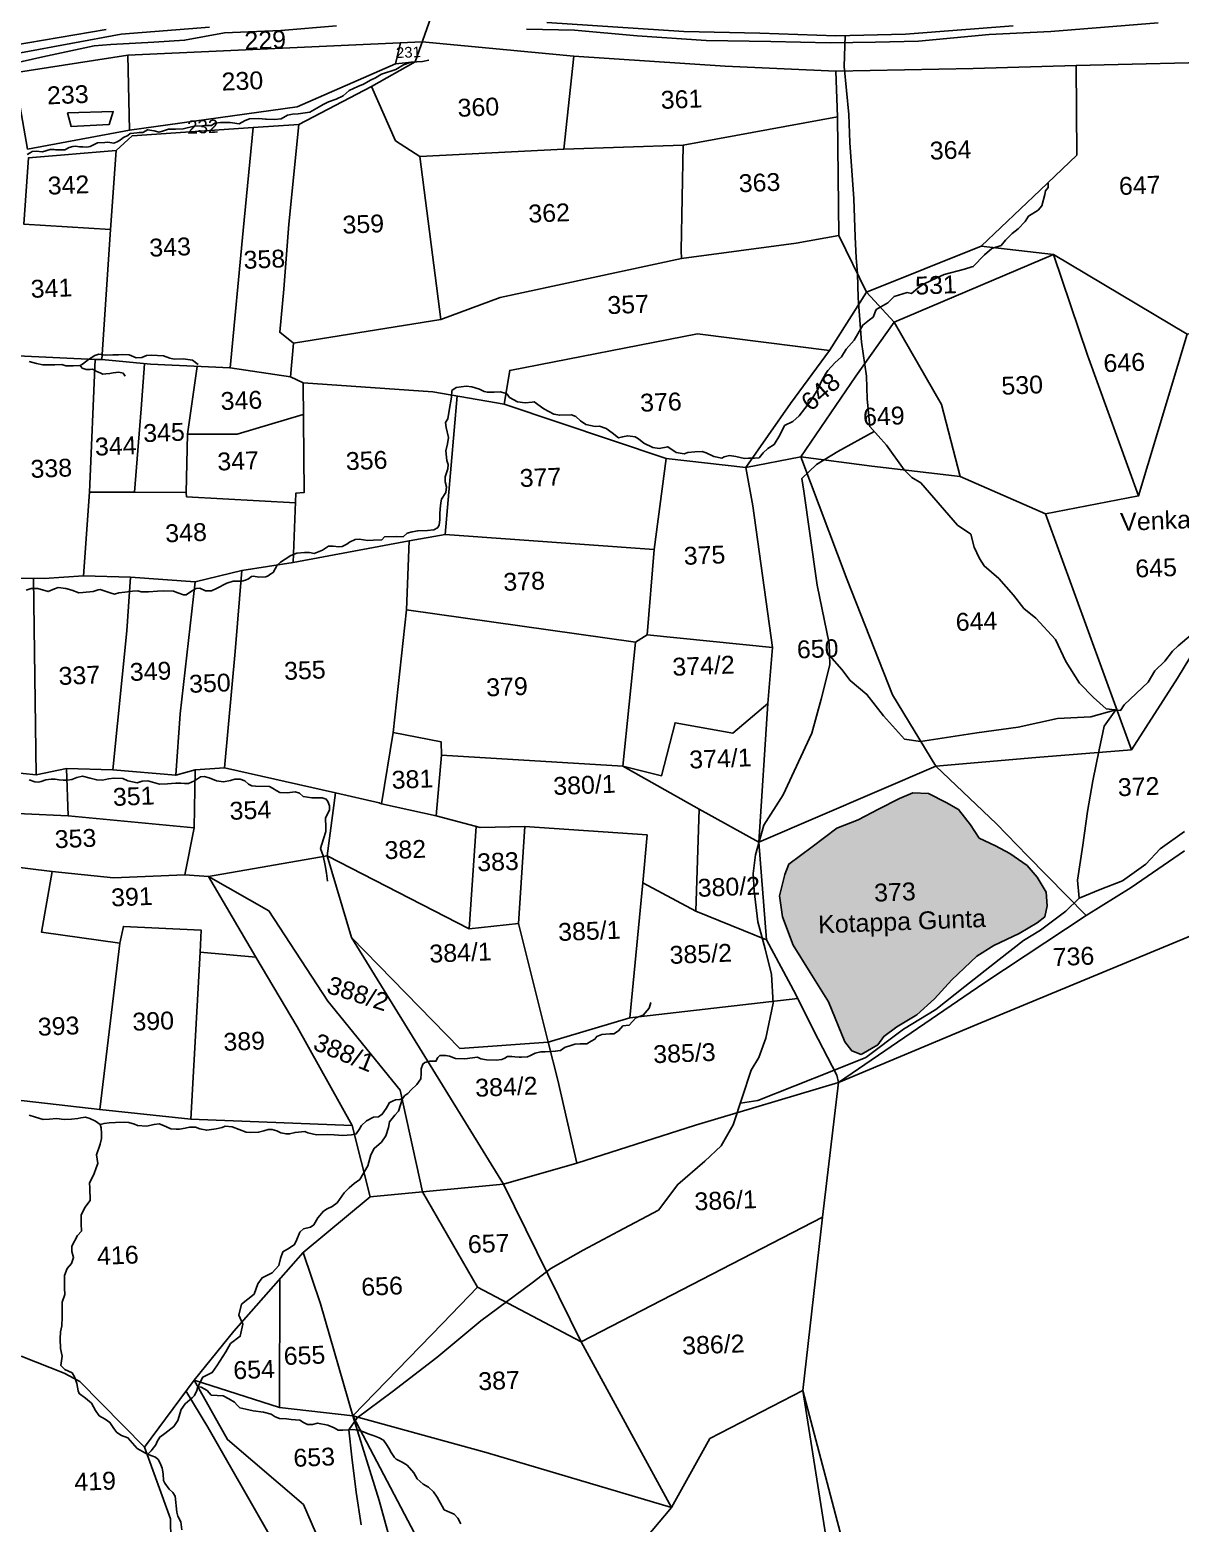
# Model space of a CAD drawing. Header units: inches. Extents: x 304037 to 460575, y 1453943 to 1639883.
# Drawn here: x 323787 to 324668, y 1602965 to 1604110 of the extents above; entities that cross this region are included whole.
import ezdxf

# ---------------------------------------------------------------- set-up
doc = ezdxf.new("R2010")
doc.units = ezdxf.units.IN
doc.header["$MEASUREMENT"] = 0
for name, color, linetype in [('NALA', 4, 'Continuous'), ('SURVEY_BND', 7, 'Continuous'), ('SURVEY_NO', 7, 'Continuous'), ('VILLAGE_AREA', 1, 'Continuous'), ('WATER_BODY', 4, 'Continuous')]:
    doc.layers.add(name, color=color, linetype=linetype)
doc.layers.add('ROAD', color=1, linetype='Continuous', lineweight=25)
doc.styles.get("Standard").update_dxf_attribs({"font": 'arial.ttf'})

# ---------------------------------------------------------------- blocks, each defined once
blk = doc.blocks.new('KULLURU')
at = {"layer": 'VILLAGE_AREA'}
h = blk.add_hatch(dxfattribs=at)
h.set_pattern_fill('ANSI31', color=256, scale=15, angle=90, style=0)
h.set_pattern_definition([(135, (-5095.4767, 1231.1166), (-1.3258252, -1.3258252), [])])
h.paths.add_polyline_path([(504.36, 386.54), (496.34, 385.6), (503.48, 343.19), (514.85, 348.5), (511, 363.86)])
h.paths.add_polyline_path([(527.46, 367.97), (513.34, 363.2), (516.88, 350.77), (521.84, 351.48), (530.39, 356.41)])
h.paths.add_polyline_path([(521.85, 389.13), (506.59, 386.8), (511.75, 365.56), (516.23, 366.3), (526.46, 370.11)])
h.paths.add_polyline_path([(554.85, 391.54), (542.7, 391.03), (544.29, 376.38), (556.55, 379.35)])
h.paths.add_polyline_path([(479.58, 348.02), (518.5, 348.02), (518.5, 354.76), (479.58, 354.76)], flags=9)
h.paths.add_polyline_path([(506.96, 365.58), (516.09, 365.58), (516.09, 370.7), (506.96, 370.7)], flags=24)
h.paths.add_polyline_path([(548.73, 377.96), (582.08, 377.96), (582.08, 383.21), (548.73, 383.21)], flags=9)
h.paths.add_polyline_path([(546.28, 382.03), (555.4, 382.03), (555.4, 387.13), (546.28, 387.13)], flags=24)
at = {"layer": 'WATER_BODY'}
h = blk.add_hatch(dxfattribs=at)
h.set_pattern_fill('DASH', color=256, scale=15, style=0)
h.set_pattern_definition([(0, (-5095.4767, 1231.1166), (1.875, 1.875), [1.875, -1.875])])
h.paths.add_polyline_path([(-467.47, 190.69), (-469.99, 193.89), (-473.11, 196.78), (-477.04, 198.04), (-482.94, 199.33), (-493.1, 200.4), (-503.76, 200.47), (-512.79, 200.85), (-518.96, 198.91), (-527.84, 195.79), (-533.61, 194.98), (-541.72, 193.96), (-548.24, 191.86), (-550.72, 189.22), (-551.48, 184.08), (-552.05, 179.63), (-552.2, 175.57), (-550.6, 171.3), (-547.71, 167.57), (-543.18, 164.26), (-539.54, 161.62), (-533.75, 158.8), (-528.23, 155.68), (-524.34, 153.63), (-523.63, 153.91), (-522.83, 155.05), (-522.48, 158.09), (-523.28, 161.55), (-522.56, 166.01), (-520.46, 167.22), (-513.36, 168.5), (-508.25, 169.57), (-496.67, 172.04), (-491.87, 172.95), (-486.13, 173.37), (-478.89, 172.15), (-472.11, 172), (-466.55, 172.72), (-464.19, 174.32), (-464.23, 179.03), (-465.6, 184.89)])
h.paths.add_polyline_path([(-29.76, 188.54), (-32.59, 191.33), (-34.42, 196.41), (-35.08, 205.17), (-35.59, 211.2), (-36.73, 218.18), (-39.15, 223.1), (-44.35, 227.78), (-51.82, 234.17), (-60.21, 238.21), (-66.12, 241.81), (-75.95, 248.83), (-80.3, 253.31), (-86.52, 257.84), (-93.12, 264.92), (-99.03, 273.18), (-101.21, 277.84), (-104.07, 287.65), (-105.55, 291.91), (-108.19, 293.89), (-114.42, 300.47), (-117.77, 305.57), (-124.46, 313.91), (-127.88, 316.71), (-136.17, 320.92), (-141.42, 323.14), (-146.09, 323.31), (-152.19, 324.53), (-160.78, 326.52), (-166.2, 328.61), (-174.65, 330.91), (-183.84, 332.34), (-189.61, 332.25), (-198.69, 331.13), (-210.46, 330.34), (-223.36, 326.87), (-234.85, 322.3), (-243.15, 317.08), (-249.24, 311.79), (-255.98, 304.85), (-262.07, 297.43), (-268.76, 290.22), (-275.92, 281.47), (-278.63, 275.07), (-283.32, 264.89), (-286.65, 260.87), (-292.75, 256.48), (-298.33, 253.74), (-303.97, 251.21), (-309.95, 248.46), (-311.93, 244.07), (-310.66, 239.94), (-308.39, 239), (-302.78, 237.91), (-297.02, 237.24), (-288.25, 236.3), (-283.98, 234.97), (-279.78, 234.42), (-274.88, 232.66), (-269.77, 229.04), (-268.79, 225.44), (-269.5, 220.75), (-269.58, 211.59), (-269.04, 204.77), (-268.09, 200.31), (-264.74, 194.07), (-260.38, 185.88), (-256.92, 177.58), (-254.74, 170.55), (-254.46, 166.62), (-254.57, 158.87), (-255.35, 149.08), (-257.31, 141.55), (-258.87, 136.23), (-258.87, 130.1), (-257.65, 125.25), (-253.45, 120.08), (-249.32, 117.07), (-246.02, 114.51), (-244.41, 112.5), (-243.4, 109.21), (-243.46, 101.95), (-244.8, 92.73), (-244.86, 87.82), (-244.63, 80.49), (-245.19, 74.47), (-247.48, 66.81), (-251.62, 57.92), (-257.03, 49.89), (-259.66, 44.13), (-264.41, 33.75), (-268.21, 29.05), (-269.49, 24.53), (-269.15, 20.55), (-268.09, 16.65), (-266.25, 12.8), (-264.3, 7.81), (-260.44, 1.56), (-258.55, -2.06), (-256.2, -7.66), (-254.19, -11), (-250.17, -14.63), (-239.6, -22.41), (-232.12, -28.09), (-228.44, -30.82), (-220, -38.54), (-210.62, -47.35), (-204.3, -52.33), (-197.72, -58.58), (-194.86, -60.93), (-189.73, -64.22), (-183.76, -66.79), (-180.41, -67.9), (-177.41, -67.61), (-172.65, -67.03), (-167.17, -65.82), (-162.81, -64.5), (-158.6, -62.71), (-152.67, -60.96), (-148.19, -60.13), (-144.16, -59.37), (-138.76, -57.26), (-137.11, -57.16), (-128.22, -58.74), (-125.04, -58.84), (-122.34, -58.39), (-117.38, -55.81), (-114.69, -53.16), (-112.93, -49.57), (-111.55, -45.53), (-109.97, -36.69), (-108.31, -31.32), (-105.62, -26.21), (-103.34, -23.86), (-99.27, -22.25), (-93.9, -21.28), (-92, -20.9), (-87.66, -19.35), (-81.98, -18.24), (-79.43, -17.24), (-75.36, -15.8), (-71.95, -15.42), (-66.95, -15.55), (-63.3, -15.11), (-57.28, -13.82), (-53.04, -12.09), (-50.01, -9.75), (-46.94, -5.41), (-46.6, -2.85), (-46.49, -1.02), (-47.53, 4.14), (-48.25, 7.69), (-49.46, 13.19), (-51.46, 17.11), (-55.33, 26.3), (-57.43, 39.55), (-58.36, 44.51), (-58.88, 50.34), (-60.19, 57.26), (-60.47, 62.73), (-60.81, 66.56), (-60.64, 69.24), (-60.09, 75.42), (-59.57, 78.39), (-59.71, 82.38), (-59.74, 89.18), (-59.78, 98.41), (-60.19, 100.78), (-60.81, 103.29), (-61.57, 107.15), (-61.95, 109.53), (-61.06, 112.18), (-60.19, 113.72), (-59.88, 114.75), (-57.71, 116.92), (-54.26, 118.85), (-52.2, 119.86), (-47, 121.2), (-38.97, 123.2), (-34.14, 124.27), (-32.31, 124.92), (-31.21, 126.06), (-30.28, 127.95), (-30.04, 130.73), (-29.97, 135.07), (-29.59, 138.37), (-28.75, 141.46), (-27.68, 143.21), (-24.17, 144.87), (-19.13, 146.04), (-13.86, 147.9), (-11.48, 150.05), (-10.34, 151.74), (-10, 155.9), (-10.14, 163.26), (-11.24, 168.49), (-14.45, 174.95), (-16.93, 178.57), (-20.97, 182.32), (-25.66, 185.65)])
h.paths.add_polyline_path([(406.31, 91.69), (404.44, 97.74), (401.02, 106.53), (398.77, 113.47), (397.59, 120.18), (396.63, 121.9), (391.28, 123.73), (385.11, 124.89), (375.49, 127.15), (369.69, 129.15), (363.35, 130.95), (360.36, 130.95), (357.4, 129.75), (351.72, 127.11), (346.05, 122.36), (339.28, 116.91), (330.44, 111.46), (321.61, 105.64), (315.94, 102.08), (312.63, 98.28), (309.24, 93.57), (305.11, 83.57), (302.15, 77.63), (299.19, 69.01), (297.74, 61.3), (297.74, 56.1), (298.98, 53.28), (301.83, 50.43), (303.66, 50.6), (305.64, 51.65), (308.66, 52.52), (311.21, 53.48), (314.23, 54.31), (317.19, 55.54), (319.35, 56.43), (321.08, 56.5), (323.06, 55.94), (325.15, 53.91), (326.42, 52.33), (327.34, 50.49), (328.43, 47.08), (330.28, 41.62), (332.23, 39.99), (335.1, 39.16), (336.54, 38.68), (337.7, 39.1), (340.08, 39.7), (344.42, 39.72), (350.54, 39.57), (356.82, 40.01), (359.76, 40.13), (364.12, 38.81), (369.68, 37.42), (371.98, 37.53), (375.7, 37.53), (380.56, 37.11), (385.77, 36.3), (388.57, 34.89), (389.54, 31.21), (390.31, 28.54), (392.25, 23.86), (394.73, 18.11), (396.11, 14.96), (396.79, 12.6), (397.56, 8.94), (397.62, 4.9), (396.94, 3.3), (395.7, -0.07), (392.66, -4.36), (391.79, -6.99), (390.14, -10.14), (388.99, -12.02), (386.96, -14.8), (385.43, -17.59), (384.19, -20.95), (384.19, -22.87), (384.36, -23.24), (384.83, -23.2), (386.03, -22.79), (387.46, -21.4), (389.75, -19.58), (393.24, -17.13), (395.55, -15.99), (398.24, -14.97), (401.34, -13.24), (403.38, -11.37), (405.67, -9.72), (406.93, -8.58), (409.5, -6.59), (412.67, -5.42), (415.09, -3.21), (418.05, -1.43), (421.32, -0.27), (422.77, 0.43), (424.82, 1.82), (426.99, 2.42), (429.76, 2.39), (431.73, 2.51), (432.37, 2.95), (433.41, 3.47), (433.87, 3.57), (442.5, 8.6), (442.14, 9.07), (442.35, 10.66), (441.89, 14.33), (441.32, 17.32), (439.7, 20.41), (436.14, 26.95), (431.7, 39.72), (429.09, 43.45), (427.12, 47.04), (424.47, 54.63), (422.53, 58.78), (420.73, 63.59), (419.64, 67.21), (414.77, 75.3), (413.72, 79.24), (410.93, 84.06)])
h.paths.add_polyline_path([(448.26, 299.15), (446.05, 300.58), (442.81, 302.39), (439.88, 302.62), (437.33, 301.62), (433.27, 299.81), (429.41, 297.92), (425.32, 296.53), (420.59, 293.23), (416.11, 290.15), (415.26, 288.22), (414.1, 284.24), (414.53, 280.29), (416.31, 274.93), (419.28, 269.68), (422.53, 264.05), (425.31, 256.42), (426.51, 254.68), (428.25, 253.91), (431.45, 255.63), (432.61, 257.14), (435.17, 258.82), (438.95, 260.94), (442.43, 263.84), (445.8, 267.28), (450.63, 271.52), (453.91, 273.38), (458.74, 275.46), (462.22, 277.35), (463.68, 278.39), (464.22, 280.44), (464.1, 282.98), (462.56, 285.87), (460.78, 288.14), (457.58, 290.5), (454.94, 292.06), (451.96, 293.64), (450.42, 296.18)])
h.paths.add_polyline_path([(-512.87, 184.28), (-502.33, 184.28), (-502.33, 189.53), (-512.87, 189.53)], flags=24)
h.paths.add_polyline_path([(-182.01, 116.33), (-138.32, 116.33), (-138.32, 121.47), (-182.01, 121.47)], flags=24)
h.paths.add_polyline_path([(-171.34, 124.1), (-164.69, 124.1), (-164.69, 129.22), (-171.34, 129.22)], flags=24)
h.paths.add_polyline_path([(356.36, 57.34), (387.65, 57.34), (387.65, 62.61), (356.36, 62.61)], flags=24)
h.paths.add_polyline_path([(367.53, 66.22), (376.65, 66.22), (376.65, 71.32), (367.53, 71.32)], flags=24)
h.paths.add_polyline_path([(420.03, 274.76), (452.31, 274.76), (452.31, 281.37), (420.03, 281.37)], flags=24)
h.paths.add_polyline_path([(431.01, 281.55), (440.13, 281.55), (440.13, 286.67), (431.01, 286.67)], flags=24)
at = {"layer": 'NALA'}
for points in [[(432.68, 445.09), (432.28, 439.33), (432.81, 430.29), (432.81, 425.05), (433.13, 414.44), (433.13, 407.3), (433.13, 403.37), (433.26, 400.42), (433.2, 395.81), (433.53, 387.5), (434.18, 381.08), (434.18, 376.83), (434.44, 371.59), (437.46, 367.99), (440.61, 363.21), (441.99, 361.77), (443.63, 360.65), (450.2, 352.5), (452.63, 350.67), (453.15, 348.24), (454.07, 346.08), (454.86, 344.64), (457.55, 342.15), (460.17, 338.94), (462.01, 336.39), (464.17, 334.49), (467.72, 330.31), (469.49, 326.12), (471.91, 321.93), (474.41, 319.17), (476.7, 316.95), (479.39, 316.55), (480.11, 317.54), (484.77, 321.66), (486.08, 323.69), (488.05, 325.46), (489.56, 327.3), (490.67, 328.21), (496.06, 332.49)], [(278.5, 428.79), (279.05, 429.06), (279.46, 429.28), (280.22, 429.36), (281.37, 429.17), (282.84, 429.55), (283.58, 429.51), (283.86, 429.47), (285.61, 429.39), (286.4, 429.79), (287.1, 429.96), (287.61, 429.96), (288.37, 429.81), (288.95, 429.81), (289.71, 429.69), (290.37, 429.81), (291.24, 430.2), (291.77, 430.45), (293.15, 430.45), (293.69, 430.47), (294.83, 430.26), (295.47, 430.49), (296.11, 430.85), (296.66, 431.24), (297.48, 431.62), (297.93, 431.98), (298.65, 432.02), (299.2, 432.06), (299.65, 432.06), (300.31, 432.04), (300.9, 432.38), (301.24, 432.53), (302.48, 432.26), (303.37, 432), (304.22, 432.23), (305.15, 432.47), (305.81, 432.47), (306.51, 432.47), (307.9, 432.43), (310.03, 432.89), (311.56, 432.89), (312.2, 432.89), (313.26, 432.89), (313.92, 433.26), (314.94, 433.34), (315.68, 433.34), (316.75, 433.28), (317.19, 433.21), (318.45, 432.98), (319.59, 433.57), (320.42, 433.83), (322.19, 433.85), (323.4, 433.66), (323.59, 433.66), (325.07, 433.51), (326.34, 433.59), (327.58, 434.25), (328.55, 434.42), (329.6, 434.42), (331.77, 434.68), (333.6, 435.59), (334.32, 436.02), (335.38, 436.48), (336.83, 436.87), (338.17, 437.46), (339.34, 438.45), (340.96, 439.13), (342.08, 439.51), (342.64, 439.79), (343.42, 440.19), (344.34, 440.63), (345.51, 441.23), (348.25, 442.04), (349.72, 442.85), (351.17, 443.27), (353.27, 443.34), (354.5, 443.53)], [(490.52, 293.4), (485.81, 290.28), (483.03, 287.51), (478.52, 284.6), (474.26, 283.12), (470.23, 281.67), (467.65, 279.28), (462.78, 275.9), (459.51, 274.11), (454.82, 270.71), (448.2, 265.92), (442.57, 261.82), (436.35, 258.35), (429.13, 253.34), (422.66, 251.02), (408.53, 246.07), (405.26, 245.7)], [(275.13, 347.06), (276.09, 347.36), (277.33, 347.31), (279.25, 346.66), (280.46, 347.15), (281.14, 347.38), (282.59, 347.08), (283.71, 346.73), (284.95, 346.19), (285.73, 346.24), (287.64, 346.33), (288.6, 346.64), (288.98, 346.66), (291.05, 345.91), (291.66, 345.72), (292.46, 345.93), (293.6, 346.02), (295.03, 346.12), (296.06, 346.12), (296.69, 345.93), (297.51, 345.91), (298.07, 345.91), (299.71, 345.91), (300.88, 345.93), (302.73, 345.84), (303.55, 345.46), (304.58, 345.07), (305.09, 345.04), (306.12, 345.7), (307.03, 346.14), (307.71, 346.21), (308.76, 345.65), (309.86, 345.58), (310.82, 346.02), (312.76, 346.93), (314.02, 347.27), (315.62, 347.17), (316.28, 347.35), (316.91, 347.61), (317.46, 347.98), (317.85, 348.03), (318.85, 347.8), (320.17, 347.85), (320.61, 348.03), (321.11, 348.35), (321.53, 348.61), (321.93, 349.24), (322.35, 349.95), (322.98, 350.45), (323.9, 351.02), (324.98, 351.68), (326.11, 352.07), (327.58, 352.13), (328.5, 352.1), (329.38, 351.85), (330.99, 352.45), (332.14, 353.11), (333.01, 353.11), (334.04, 352.95), (334.69, 352.97), (335.59, 353.39), (336.06, 353.74), (337.14, 354.18), (337.9, 354.21), (339.55, 353.92), (340.61, 353.92), (342.18, 353.95), (342.71, 354.47), (344.9, 354.45), (346.16, 354.35), (346.98, 354.98), (347.9, 355.21), (348.97, 355.37), (350.81, 355.37), (352, 355.4), (352.71, 355.77), (353.02, 356.26), (353.18, 357.31), (353.23, 358.36), (353.31, 359.34), (353.47, 360.41), (353.62, 361.12), (354.52, 362.34), (354.68, 363.39), (354.47, 364.31), (354.47, 365.25), (355.02, 366.75), (355.15, 367.56), (354.94, 368.32), (354.81, 370.16), (355.15, 371.44), (355.39, 372.62), (355.05, 374.54), (354.97, 375.46), (355.39, 376.16), (355.73, 377.72), (356.26, 380.19), (356.36, 381.4), (357.18, 381.95), (359.09, 382.11), (360.17, 381.98), (361.59, 381.48), (362.43, 380.98), (363.04, 380.82), (364.32, 380.82), (365.45, 380.8), (366.35, 380.53), (366.74, 380.35), (367.14, 379.69), (368.61, 378.83), (370.05, 378.59), (371.37, 378.67), (371.71, 378.67), (373.51, 377.3), (375.32, 376.23), (376.43, 375.99), (378.61, 375.96), (379.4, 375.65), (380.24, 374.78), (381.26, 374.05), (382.97, 373.65), (383.79, 373.65), (385.05, 373.16), (386.14, 372.28), (387.27, 371.33), (388.03, 371.46), (389.01, 371.65), (390.37, 371.41), (391, 370.99), (391.95, 370.12), (393.63, 369.26), (394.81, 369.05), (396.44, 369.28), (398, 368.17), (399.45, 367.86), (400.13, 368.1), (401.45, 368.15), (402.84, 368.15), (403.6, 367.89), (404.99, 367.15), (406.52, 366.76), (406.96, 366.99), (407.94, 367.18), (409.12, 366.94), (410.72, 366.55), (411.46, 366.55), (412.59, 366.52), (413.46, 366.57), (414.27, 367.47), (415.19, 368.25), (416.43, 368.94), (417.56, 370.65), (418.48, 372.41), (420.06, 373.14), (421.27, 374.11), (423.53, 376.8), (425.08, 379.03), (425.66, 380.34), (426.63, 381.89), (427.02, 382.44), (428.34, 383.8), (429.68, 384.9), (430.6, 386.29), (432.18, 387.94), (433.89, 390.69), (435.16, 391.61), (435.89, 392.11), (436.52, 393.5), (438.73, 394.68), (440, 395.79), (442.42, 396.45), (443.23, 396.27), (444.47, 397.18), (445.41, 397.84), (447.18, 398.63), (449.54, 399.6), (453.35, 400.44), (454.77, 400.83), (455.03, 400.86), (457.2, 403), (458.62, 404.08), (460.38, 404.6), (461.24, 405.55), (462.53, 406.75), (463.74, 407.59), (465.06, 408.93), (465.74, 409.93), (467.59, 410.94), (468.32, 411.75), (468.98, 413.83), (469.14, 414.51), (469.64, 415.14), (469.69, 415.96)], [(329.48, 290.34), (329.34, 291.83), (329.16, 293.29), (328.84, 295.08), (328.43, 296.51), (329.04, 298.29), (329.5, 299.64), (329.54, 300.41), (329.54, 302.21), (330.02, 302.99), (330.35, 303.7), (330.41, 304.41), (330.15, 305.25), (329.84, 305.7), (329.1, 306), (328.31, 306.04), (327.18, 306.04), (325.57, 306.4), (324.85, 307.01), (324.08, 307.31), (322.58, 307.16), (321.21, 307.32), (320.64, 307.6), (319.88, 308.15), (319.29, 308.47), (316.65, 308.67), (316.01, 308.73), (315.36, 309.11), (314.7, 309.76), (313.83, 310.08), (312.87, 310.1), (312.02, 309.92), (310.69, 309.72), (309.38, 309.96), (308.05, 310.57), (307.12, 310.83), (306.46, 310.83), (305.29, 310.11), (304.16, 309.63), (303.37, 309.67), (302.71, 309.79), (301.78, 309.79), (300.95, 309.79), (300.23, 309.75), (298.72, 309.75), (297.43, 310.17), (296.52, 310.44), (295.45, 310.42), (294.55, 310.15), (292.77, 310.56), (291.87, 311.04), (290.23, 311.22), (289.17, 311.08), (288.04, 310.88), (286.97, 310.98), (285.74, 311.34), (284.33, 311.77), (283.25, 311.56), (282.27, 311.27), (281.48, 311.17), (280.64, 311.17), (279.89, 311.25), (279.2, 311.43), (278.4, 311.47), (277.45, 311.35), (276.55, 311.09), (276.02, 310.97), (275.32, 311.11), (274.29, 311.47)], [(309, 388.13), (307.96, 389.03), (306.27, 389.32), (304.57, 389.32), (303.72, 389.56), (302.59, 390.05), (300.33, 390.22), (299.38, 390.2), (298.5, 389.9), (297.41, 389.86), (296.12, 390.47), (294.95, 390.56), (294.12, 390.56), (293.09, 390.56), (291.71, 390.56), (290.49, 390.81), (289.68, 390.59), (288.46, 389.88), (287.34, 389.05), (286.88, 388.81), (285.56, 388.81), (284.17, 388.86), (283.44, 389.15), (282.13, 389.15), (281.2, 389.15), (279.91, 389.22), (278.71, 389.52), (277.35, 389.95)], [(295.25, 386.48), (294.9, 387.05), (294.07, 387.27), (293.57, 387.27), (293.03, 387.2), (292.37, 387.08), (291.64, 387.06), (291.08, 387.06), (290.58, 387.32), (290.08, 387.52), (289.2, 388.04), (288.72, 388), (287.99, 388), (287.26, 388.3), (286.88, 388.81)], [(331.12, 169.37), (330.38, 175.52), (329.81, 182.11), (329.45, 187.28), (331.12, 189.48), (337.88, 194.11), (346.52, 200.17), (355.02, 206.77), (364.91, 213.5), (368.53, 216.03), (374.72, 219.26), (381.38, 222.5), (389.12, 226.23), (392.92, 230.9), (398.15, 235.06), (401.32, 237.84), (403.76, 241.64), (407.5, 251.75), (409.03, 254.07), (410.53, 257.69), (412.14, 264.2), (412.03, 269.56), (411.06, 274.46), (409.82, 279.52), (409.36, 285.37), (409.36, 288.66), (409.9, 292.12), (411.66, 297.62), (415.56, 303.2), (421.37, 314.53), (423.34, 320.83), (425.23, 327.24), (425.23, 331.23), (423.41, 342.28), (422.43, 351.99), (421.59, 359.96), (421.31, 362.34), (424.18, 364.86), (428.31, 367.17), (435.25, 370.63)], [(478.5, 316.68), (473.79, 315.58), (467.54, 315.49), (460.06, 314.17), (452.31, 313.38), (441.66, 312.15), (438.67, 312.76), (434.89, 317.25), (431.95, 321.41), (428.95, 324.13), (427.46, 326.24), (425.23, 328.97)], [(470.23, 281.67), (470.08, 285.03), (471.32, 291.54), (472.46, 297.86), (473.7, 303.56), (475.08, 309.31), (476.22, 313.73), (478.5, 316.68)], [(389.2, 265.23), (388.86, 264.14), (387.67, 262.91), (386.31, 262.44), (385, 261.13), (383.81, 261.04), (382.91, 260.15), (382.02, 259.6), (381.26, 259.6), (380.53, 259.6), (379.81, 259.56), (378.83, 259.22), (378.41, 258.75), (377.73, 258.41), (376.88, 257.94), (376.33, 257.94), (375.65, 257.94), (374.67, 257.94), (373.52, 257.64), (372.8, 257.43), (371.95, 256.88), (370.93, 256.75), (370.04, 256.75), (369.06, 256.75), (368.21, 256.75), (367.15, 256.54), (366.27, 256.15), (365.66, 255.89), (364.57, 255.89), (364.12, 255.89), (363.33, 256), (362.76, 256.11), (361.93, 256.15), (361.44, 255.85), (360.84, 255.62), (359.82, 255.51), (357.98, 255.62), (356.92, 255.89), (356.32, 256.19), (353.95, 256), (352.21, 256.15), (351.08, 256.6), (350.33, 256.79), (349.28, 256.79), (348.86, 256.45), (348.49, 255.74), (347.32, 255.81), (346.41, 255.62), (346, 255.32), (345.66, 254.42), (345.62, 253.59), (345.51, 252.57), (344.76, 251.56), (343.63, 250.59), (343.02, 249.93), (342.4, 249.53), (341.97, 249), (341.43, 248.83), (340.66, 248.81), (340.09, 248.6), (339.43, 248.32), (339.34, 248.11), (338.84, 247.27), (338.04, 246.21), (337.33, 245.76), (336.38, 245.71), (335.06, 245.08), (334.04, 244.28), (333.63, 243.54), (333.03, 242.72), (332.11, 242.59), (330.47, 242.53), (328.85, 242.69), (327.6, 242.78), (325.58, 242.84), (323.94, 243.26), (323.39, 243.54), (321.56, 243.45), (320.54, 243.21), (319.87, 243.21), (318.91, 243.49), (318.16, 243.84), (317.29, 244.12), (316.56, 244.15), (315.74, 243.96), (314.73, 243.73), (313.19, 243.73), (312.37, 243.83), (309.84, 244.92), (308.5, 245.09), (307.94, 244.89), (306.82, 244.71), (305.02, 244.48), (303.75, 244.78), (302.96, 245.12), (302.55, 245.19), (301.84, 245.19), (300.99, 245.06), (299.92, 244.92), (299.32, 244.89), (298.32, 245.02), (296.96, 245.69), (296.13, 246.02), (295.2, 245.97), (293.79, 245.72), (292.07, 245.91), (291.53, 246.18), (290.5, 246.54), (289.63, 246.59), (287.96, 246.59), (286.77, 246.59), (285.84, 246.53), (285.07, 246.33)], [(297.44, 169.72), (297.34, 171.26), (296.77, 172.31), (296.6, 173.1), (296.41, 176.09), (296.03, 176.8), (295.36, 177.43), (294.6, 178.59), (294.39, 179.13), (294.37, 180.4), (294.21, 181.43), (293.88, 182.38), (293.5, 183.13), (293.01, 183.55), (292.38, 183.82), (291.87, 184.01), (291.17, 184.36), (289.67, 185.31), (288.85, 186.34), (288.01, 187.36), (286.8, 187.87), (285.95, 188.48), (285.44, 189.23), (284.74, 190.41), (283.87, 191.04), (282.78, 191.71), (282.11, 192.76), (281.45, 194.12), (280.36, 195.12), (279.21, 196.03), (279, 196.57), (278.85, 197.95), (278.45, 199.19), (278, 200), (276.7, 200.67), (275.94, 201.45), (276.28, 203.15), (276.03, 204.6), (276.03, 206.47), (276.15, 207.74), (276.46, 208.86), (276.58, 210.52), (276.64, 213.3), (277.24, 214.73), (277.24, 215.94), (277.27, 218.27), (277.82, 219.56), (278.69, 220.47), (279.15, 221.62), (278.88, 222.72), (278.88, 223.74), (280.02, 225.68), (280.78, 226.46), (280.78, 227.85), (280.84, 229.51), (281.63, 230.91), (282.65, 232.18), (282.68, 234.45), (282.68, 235.5), (283.53, 237.02), (284.05, 238.26), (284.38, 239.04), (284.17, 240.7), (284.95, 242.65), (285.26, 243.71), (285.26, 244.64), (285.26, 245.73), (285.07, 246.33), (284.23, 247), (283.2, 247.54), (282.42, 247.81), (281.51, 247.72), (280.96, 247.66), (279.76, 247.54), (278.4, 247.54), (276.93, 247.82), (275.66, 247.73), (274.45, 247.67), (273.03, 248.18), (271.85, 248.63)], [(301.51, 196.42), (302.49, 198.24), (304.3, 198.99), (305.22, 200.25), (307.01, 202.78), (307.93, 204.3), (309.8, 205.61), (310.37, 207.83), (309.68, 209.58), (310.29, 211.59), (312.73, 213.41), (313.51, 215.34), (314.32, 216.43), (316.24, 217.29), (317.57, 218.62), (317.89, 219.89), (318.43, 221.12), (319.61, 221.76), (320.65, 222.42), (321.11, 223.34), (321.74, 224.69), (322.46, 225.29), (323.79, 225.53), (324.42, 225.99), (325.23, 227.26), (326.29, 228.44), (327.01, 228.87), (327.96, 229.3), (328.94, 229.93), (330.36, 231.76), (331.31, 232.65), (332.26, 233.45), (333.38, 234.14), (334.96, 236.61), (335.6, 238.7), (336.26, 239.87), (337.67, 241), (338.53, 242.14), (339.11, 243.7), (339.37, 244.76), (340.4, 245.94), (341.09, 246.66), (341.97, 249)], [(349.76, 168.84), (349.23, 169.92), (348.63, 170.66), (347.34, 171.28), (346.79, 171.6), (346.4, 172.27), (345.55, 174.01), (344.89, 175.04), (343.97, 175.92), (343.02, 176.51), (341.93, 177.59), (341.34, 178.76), (340.12, 180.25), (339.22, 180.85), (338.12, 181.45), (337.8, 181.72), (337.24, 182.71), (336.85, 183.54), (336.44, 184.25), (335.89, 185.05), (335.11, 185.53), (334.16, 185.95), (333.06, 186.36), (332.19, 186.77), (331.22, 187.14), (330.17, 187.28), (329.45, 187.28), (328.37, 187.28), (327.5, 187.3), (326.74, 187.78), (325.59, 188.29), (323.65, 188.72), (322.73, 188.56), (321.74, 188.6), (321.05, 188.99), (320.36, 189.43), (318.75, 189.64), (317.86, 189.8), (316.55, 189.91), (315.79, 190.26), (315.03, 190.78), (313.58, 191.22), (311.65, 191.54), (310.29, 191.91), (309.19, 192.21), (308.69, 192.71), (308.25, 193.29), (307.19, 193.95), (306.16, 194.55), (303.93, 194.78), (303.18, 195.71), (302.08, 196.35), (301.51, 196.42), (301.28, 195.73), (300.82, 194.83), (300.33, 194.4), (298.98, 193.36), (298.17, 192.29), (297.5, 190.25), (296.68, 189.2), (294.95, 187.91), (293.99, 187.29), (293.48, 186.49), (293.2, 185.88), (292.49, 185.01), (292.24, 184.76), (291.6, 184.15)]]:
    blk.add_lwpolyline(points, dxfattribs=at)
at = {"layer": 'ROAD'}
for points in [[(96.38, 417.83), (117.12, 422.26), (139.21, 424.49), (158.06, 426.09), (167.04, 426.97), (188.34, 431.86), (200.84, 434.6), (212.48, 437.07), (223.74, 439.44), (237.93, 441.97), (253.99, 444.16), (267.3, 446.87), (277.98, 447.89), (296.96, 450.65), (313.58, 451.33)], [(376.88, 449.73), (402.48, 447.02), (416.7, 446.19), (430.96, 445.13), (444.01, 444.93), (464.23, 445.71)], [(491.44, 445.23), (471.31, 444.38), (459.72, 444.25), (446.41, 443.5), (438.36, 443.67), (429.85, 443.84), (418.71, 444.55), (406.6, 445.19), (393.71, 446.55), (382.01, 448.07), (373, 448.65)], [(337.39, 450.64), (326.93, 450.16), (316.38, 450.16), (308.84, 449.05), (303.08, 448.91), (295, 448.81), (291.83, 448.64), (282.17, 446.98), (275.74, 445.77)]]:
    blk.add_lwpolyline(points, dxfattribs=at)
at = {"layer": 'SURVEY_BND'}
for points in [[(294.19, 451.62), (273.45, 448.94), (245.03, 445.24), (250.85, 460.78), (261.94, 469.2), (274.67, 479.04), (290.08, 490.59), (292.64, 492.06), (296.05, 491.74)], [(379.15, 425.86), (352.09, 425.54), (347.61, 428.66), (343.53, 439.04), (351.88, 443.3), (356.34, 454.5)], [(297.85, 432.58), (278.6, 429.79), (276.63, 444.21), (298.06, 446.64)], [(353.37, 447.04), (298.06, 446.64), (297.85, 432.58), (329.43, 435.76), (348.22, 443.1), (349.27, 447.01)], [(353.37, 447.04), (381.7, 443.25)], [(348.22, 443.1), (351.88, 443.3)], [(430.68, 438.52), (409.95, 440.27), (381.7, 443.25), (379.15, 425.86), (401.5, 425.76), (430.68, 429.9)], [(343.53, 439.04), (329.62, 432.41), (327.06, 413.79), (325.6, 401.66), (324.55, 393.61), (327.02, 391.43)], [(434.83, 396.83), (430.07, 407.64), (430.68, 429.9), (430.68, 438.52), (456.44, 437.98), (475.76, 437.79)], [(509.37, 389.31), (494.63, 386.6), (470.12, 402.53), (456.67, 404.61), (468.12, 414.68), (475.25, 420.99), (475.76, 437.79), (507.34, 437.32), (515.74, 437.07)], [(321.04, 432.16), (298.29, 431.54), (295.18, 428.89), (293.54, 414.09), (291.01, 389.76), (300.1, 388.54), (314.97, 387.26)], [(326.22, 385.15), (314.97, 387.26), (318.45, 412.95), (321.04, 432.16), (329.62, 432.41)], [(295.18, 428.89), (278.69, 428.14), (277.33, 415.76), (293.54, 414.09)], [(352.09, 425.54), (354.85, 394.84)], [(401.5, 425.76), (400.38, 406), (400.38, 404.49), (421.99, 406.55), (430.07, 407.64)], [(434.83, 396.83), (427.47, 386.18), (402.82, 390.24), (367.36, 384.76), (366.09, 378.48), (352.78, 381.34), (328.53, 383.96), (326.22, 385.15), (327.02, 391.43), (354.85, 394.84), (366.14, 398.5), (400.38, 404.49)], [(470.12, 402.53), (439.79, 391.03), (434.83, 396.83), (456.67, 404.61)], [(484.34, 356.65), (475.81, 383.4), (470.12, 402.53)], [(289.71, 389.83), (267.22, 391.78), (267.78, 390.26), (265.37, 349.71), (278.57, 349.17), (285.97, 349.36), (287.69, 365.03)], [(296.13, 364.69), (287.69, 365.03), (289.71, 389.83), (291.01, 389.76)], [(410.91, 364.83), (421.32, 366.44), (432.19, 381.17), (439.79, 391.03)], [(439.79, 391.03), (448.08, 375.21), (451.02, 361.56), (466.75, 353.95)], [(306.53, 375.14), (305.84, 364.23), (296.13, 364.69), (298.02, 380.25), (298.96, 388.69)], [(328.35, 378.02), (315.79, 374.77), (306.53, 375.14), (308.8, 387.79)], [(347.26, 353.52), (325.37, 350.31), (326.39, 363.32), (327.92, 363.36), (328.53, 383.96)], [(366.09, 378.48), (396.08, 367.1), (410.91, 364.83), (419.75, 376.52), (427.47, 386.18)], [(481.14, 309.05), (466.75, 353.95), (484.34, 356.65), (494.63, 386.6)], [(354.05, 354.46), (357.32, 380.37)], [(396.08, 367.1), (393.14, 350.14), (391.2, 334.15), (414.58, 330.9)], [(444.36, 307.44), (410.65, 294.46), (413.32, 320.42), (414.58, 330.9), (411.95, 357.61), (410.91, 364.83)], [(451.02, 361.56), (434.57, 364.15), (421.32, 366.44)], [(421.32, 366.44), (429.11, 343.05), (436.73, 321.13), (444.36, 307.44)], [(305.84, 364.23), (305.86, 363.42), (326.25, 361.49)], [(391.2, 334.15), (388.96, 332.86), (346.29, 340.61), (347.26, 353.52), (354.05, 354.46), (393.14, 350.14)], [(331.61, 306.8), (310.99, 312.32), (313.83, 334.08), (315.72, 349.2), (325.37, 350.31)], [(290.03, 312.79), (281.36, 313.32), (275.66, 312.38), (276.6, 349.25)], [(294.75, 348.75), (285.97, 349.36)], [(301.8, 311.3), (290.03, 312.79), (293.68, 338.72), (294.75, 348.75), (306.84, 347.39)], [(315.72, 349.2), (306.84, 347.39), (303.09, 322.76), (301.8, 311.3), (305.5, 312.18), (310.99, 312.32)], [(385.66, 309.72), (351.76, 313.1), (351.82, 315.6), (342.9, 317.74), (346.29, 340.61)], [(490.32, 289.74), (480.1, 283.25), (471.44, 278.34), (460.91, 289.96), (455.3, 296.16), (444.36, 307.44), (463.18, 308.31), (481.14, 309.05), (490.31, 322.17), (496.55, 331.65), (502.69, 340.67)], [(385.66, 309.72), (388.96, 332.86)], [(275.66, 312.38), (268.31, 313.43), (262.12, 314.18), (262.01, 328.07)], [(410.65, 294.46), (399.66, 301.08), (385.66, 309.72), (392.86, 307.63), (395.78, 317.47), (406.53, 315.14), (413.32, 320.42)], [(342.9, 317.74), (340.19, 304.45), (350.3, 301.76), (351.76, 313.1)], [(281.33, 304.47), (256.75, 306.55), (256.81, 313.16)], [(304.87, 301.29), (281.33, 304.47), (281.36, 313.32)], [(329.61, 295.04), (307.22, 292.08), (302.8, 292.52), (304.87, 301.29), (305.5, 312.18)], [(355.66, 280.36), (329.61, 295.04), (331.61, 306.8), (339.75, 304.61), (340.19, 304.45)], [(350.3, 301.76), (358.47, 299.29), (366.9, 299.13), (389.72, 296.64), (388.58, 287.73), (398.32, 282.02), (399.66, 301.08)], [(364.97, 280.99), (355.66, 280.36), (357.76, 299.51)], [(369.65, 258.5), (364.97, 280.99), (366.9, 299.13)], [(285.13, 249.14), (264.97, 252.28), (268.37, 269.8), (267.19, 270.52), (269.37, 295.55), (277.91, 294.16), (275.49, 282.85), (290.11, 280.23)], [(333.55, 279.56), (329.61, 295.04)], [(423.81, 248.81), (423.57, 250.19), (419.52, 258.82), (416.47, 265.67), (411.32, 276.14), (410.65, 294.46)], [(277.91, 294.16), (289.41, 292.49), (302.8, 292.52)], [(307.22, 292.08), (318.24, 285.21), (328.66, 267.82), (341.6, 250.62), (345.05, 231.39), (360.23, 232.22)], [(345.05, 231.39), (335.15, 230.79), (332.33, 244.34), (322.76, 263.22), (315.46, 276.57), (307.22, 292.08)], [(388.58, 287.73), (385.13, 262.5), (416.82, 264.87)], [(305.11, 277.92), (305.43, 282.06), (290.9, 283.31), (290.11, 280.23), (285.13, 249.14), (302.1, 246.71)], [(398.32, 282.02), (411.32, 276.14)], [(332.33, 244.34), (302.1, 246.71), (305.11, 277.92), (315.46, 276.57)], [(360.23, 232.22), (333.55, 279.56), (353.08, 257.96), (369.65, 258.5)], [(491.99, 274.14), (450.16, 258.67), (423.81, 248.81), (451.76, 266.38), (471.44, 278.34)], [(423.81, 248.81), (396.7, 241.85), (374.19, 235.61), (371.21, 251.3), (369.65, 258.5), (385.13, 262.5)], [(423.81, 248.81), (419.81, 223.69), (373.67, 202.07), (360.23, 232.22), (374.19, 235.61)], [(291.03, 185.51), (300.82, 197.73), (308.65, 206.62), (322.2, 220.88), (335.15, 230.79)], [(373.67, 202.07), (354.65, 213.09), (345.05, 231.39)], [(373.67, 202.07), (389.39, 170.33), (397.08, 182.98), (414.84, 191.36), (419.81, 223.69)], [(330.34, 189.87), (325.07, 211.12), (322.2, 220.88)], [(317.63, 216.08), (316.62, 191.95), (330.34, 189.87)], [(389.39, 170.33), (355.08, 181.99), (330.34, 189.87), (347.83, 206.52), (354.65, 213.09)], [(261.94, 171.16), (264.93, 170.45), (265.41, 167.46), (279.98, 164.79), (295.29, 167.86), (295.42, 171.89), (291.03, 185.51), (279.42, 198.29), (276.51, 199.98), (268.57, 203.47)], [(300.82, 197.73), (306.65, 186.32), (320.42, 173.59), (328.25, 153.54), (329.89, 142.77), (328.1, 141.42), (322.05, 152.77), (313.98, 167.9), (303.06, 188.82), (299.23, 195.75)], [(316.62, 191.95), (300.82, 197.73)], [(414.84, 191.36), (428.13, 131.66), (434.92, 101.93), (441.55, 73.73), (447.16, 47.83), (453.34, 14.92), (437.68, 42.92), (426.23, 60.37), (418.15, 74.88), (406.21, 103.26), (396.73, 125.18), (422.21, 127.21), (418.84, 157.89), (414.84, 191.36)], [(330.91, 140.76), (338.16, 124.83), (345.24, 130.44), (342.28, 143.36), (337.81, 160.26), (334.63, 173.8), (330.34, 189.87)], [(345.24, 130.44), (357.41, 134.53), (344.01, 161.12), (330.34, 189.87)], [(396.73, 125.18), (357.41, 134.53), (376.99, 156.66), (389.39, 170.33)]]:
    blk.add_lwpolyline(points, dxfattribs=at)
at = {"layer": 'VILLAGE_AREA'}
blk.add_lwpolyline([(286.36, 436.29), (294.95, 436.19), (294.05, 433.79), (286.96, 433.69), (286.36, 436.29)], dxfattribs=at)
at = {"layer": 'WATER_BODY'}
blk.add_lwpolyline([(428.25, 253.91), (426.51, 254.68), (425.31, 256.42), (422.53, 264.05), (419.28, 269.68), (416.31, 274.93), (414.53, 280.29), (414.1, 284.24), (415.26, 288.22), (416.11, 290.15), (420.59, 293.23), (425.32, 296.53), (429.41, 297.92), (433.27, 299.81), (437.33, 301.62), (439.88, 302.62), (442.81, 302.39), (446.05, 300.58), (448.26, 299.15), (450.42, 296.18), (451.96, 293.64), (454.94, 292.06), (457.58, 290.5), (460.78, 288.14), (462.56, 285.87), (464.1, 282.98), (464.22, 280.44), (463.68, 278.39), (462.22, 277.35), (458.74, 275.46), (453.91, 273.38), (450.63, 271.52), (445.8, 267.28), (442.43, 263.84), (438.95, 260.94), (435.17, 258.82), (432.61, 257.14), (431.45, 255.63)], close=True, dxfattribs=at)
at = {"layer": 'SURVEY_NO'}
for s, height, p in [('229', 3.35, (320.05, 446.83)), ('231', 2, (348.37, 444.17)), ('233', 3.35, (282.64, 438.02)), ('230', 3.35, (315.47, 439.33)), ('360', 3.35, (359.51, 432.69)), ('361', 3.35, (397.65, 432.69)), ('232', 2.5, (308.7, 431.47)), ('342', 3.35, (282.11, 421.09)), ('364', 3.35, (447.71, 421.2)), ('363', 3.35, (411.66, 416.49)), ('359', 3.35, (337.08, 411.61)), ('362', 3.35, (372, 412.33)), ('647', 3.35, (482.91, 413.2)), ('343', 3.35, (300.7, 408.71)), ('358', 3.35, (318.28, 405.74)), ('341', 3.35, (278.16, 401.86)), ('357', 3.35, (386.14, 394.6)), ('531', 3.35, (443.99, 396)), ('346', 3.35, (312.95, 379.43)), ('646', 3.35, (478.71, 380.09)), ('376', 3.35, (391.57, 376.05)), ('530', 3.35, (459.42, 376.6)), ('345', 3.35, (298.2, 373.98)), ('344', 3.35, (289.06, 371.8)), ('649', 3.35, (433.26, 371.79)), ('338', 3.35, (276.81, 368.09)), ('347', 3.35, (311.89, 368.11)), ('356', 3.35, (335.98, 367.25)), ('377', 3.35, (368.45, 362.81)), ('348', 3.35, (301.6, 355.03)), ('Venkata reddipalli', 3.3504, (480.7, 350.2)), ('375', 3.35, (398.63, 347.02)), ('378', 3.35, (364.62, 343.45)), ('645', 3.35, (483.18, 341.35)), ('644', 3.35, (449.13, 332.64)), ('337', 3.35, (280.56, 329.06)), ('349', 3.35, (293.94, 329.29)), ('355', 3.35, (322.87, 328.36)), ('650', 3.35, (419.16, 328.64)), ('350', 3.35, (304.97, 326.63)), ('374/2', 3.35, (395.69, 326.3)), ('379', 3.35, (360.64, 323.8)), ('374/1', 3.35, (398.17, 308.78)), ('351', 3.35, (289.86, 305.98)), ('381', 3.35, (342.24, 307.15)), ('380/1', 3.35, (372.49, 304.81)), ('354', 3.35, (311.63, 302.52)), ('372', 3.35, (478.31, 300.46)), ('353', 3.35, (278.65, 298.48)), ('382', 3.35, (340.39, 294.01)), ('383', 3.35, (357.67, 291.05)), ('391', 3.35, (288.8, 287.15)), ('380/2', 3.35, (398.82, 284.66)), ('373', 3.35, (431.86, 282.47)), ('385/1', 3.35, (372.34, 277.4)), ('Kotappa Gunta', 3.3504, (421.13, 276.92)), ('384/1', 3.35, (348.04, 274.28)), ('385/2', 3.35, (393.06, 272.29)), ('736', 3.35, (464.86, 269.09)), ('393', 3.35, (274.11, 263.43)), ('390', 3.35, (291.88, 263.68)), ('389', 3.35, (308.79, 259.24)), ('385/3', 3.35, (389.27, 253.79)), ('384/2', 3.35, (355.65, 248.79)), ('386/1', 3.35, (395.92, 225.88)), ('416', 3.35, (283.54, 220.02)), ('657', 3.35, (353.14, 219.51)), ('656', 3.35, (332.84, 212.3)), ('655', 3.35, (317.8, 199.89)), ('386/2', 3.35, (392.56, 198.93)), ('654', 3.35, (308.24, 197.59)), ('387', 3.35, (354.08, 193.74)), ('653', 3.35, (318.87, 180.72)), ('419', 3.35, (277.64, 177.81))]:
    blk.add_text(s, height=height, dxfattribs=at).set_placement(p)
for s, rotation, p in [('648', 39.2574, (423.51, 374.74)), ('388/2', 340.0379, (328.29, 269.45)), ('388/1', 335.5804, (325.32, 258.95))]:
    blk.add_text(s, height=3.35, rotation=rotation, dxfattribs=at).set_placement(p)

msp = doc.modelspace()

# ---------------------------------------------------------------- block references
at = {"xscale": 4.08566660901875, "yscale": 4.085666608953034, "zscale": 4.085666609008822, "rotation": 2.230494101978846}
msp.add_blockref('KULLURU', (322715.7, 1602219.6), dxfattribs=at)

doc.saveas('drawing.dxf')
